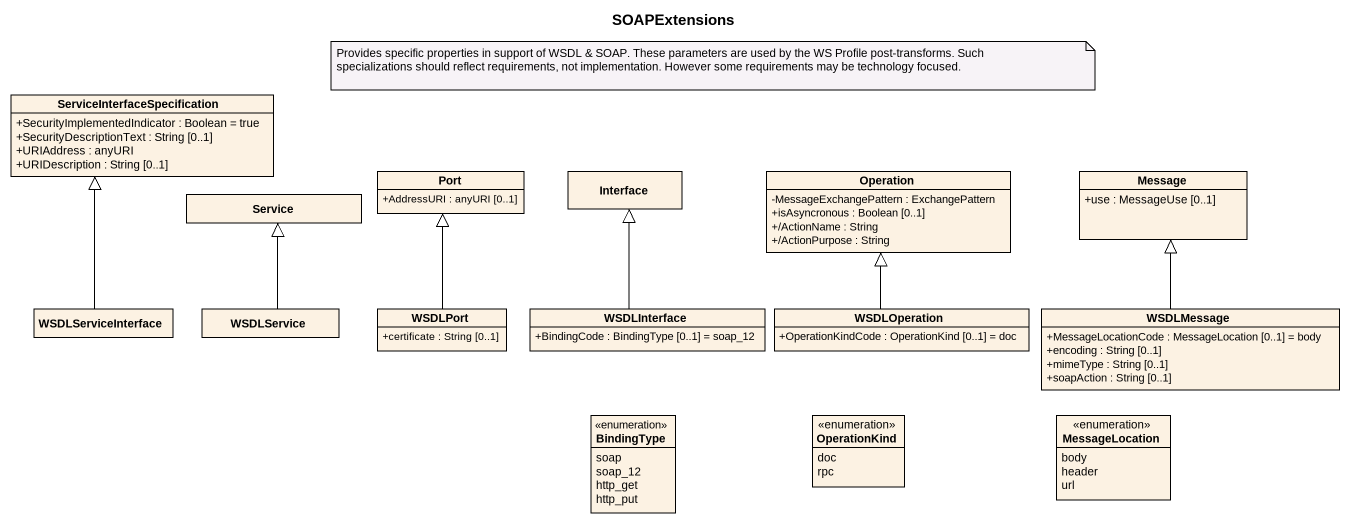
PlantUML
@startuml
title SOAPExtensions
hide circle
hide empty members
skinparam classAttributeIconSize 0
class "ServiceInterfaceSpecification" as ServiceInterfaceSpecificatio {
  +SecurityImplementedIndicator : Boolean = true
  +SecurityDescriptionText : String [0..1]
  +URIAddress : anyURI
  +URIDescription : String [0..1]
}
class "Port" as Port_ {
  +AddressURI : anyURI [0..1]
}
class "Interface" as Interface_
class Operation {
  -MessageExchangePattern : ExchangePattern
  +isAsyncronous : Boolean [0..1]
  +/ActionName : String
  +/ActionPurpose : String
}
class Message {
  +use : MessageUse [0..1]
}
class Service
class WSDLServiceInterface
class WSDLService
class WSDLPort {
  +certificate : String [0..1]
}
class WSDLInterface {
  +BindingCode : BindingType [0..1] = soap_12
}
class WSDLOperation {
  +OperationKindCode : OperationKind [0..1] = doc
}
class WSDLMessage {
  +MessageLocationCode : MessageLocation [0..1] = body
  +encoding : String [0..1]
  +mimeType : String [0..1]
  +soapAction : String [0..1]
}
enum BindingType {
  soap
  soap_12
  http_get
  http_put
}
enum OperationKind {
  doc
  rpc
}
enum MessageLocation {
  body
  header
  url
}
WSDLServiceInterface -up-|> ServiceInterfaceSpecificatio
WSDLService -up-|> Service
WSDLPort -up-|> Port_
WSDLInterface -up-|> Interface_
WSDLOperation -up-|> Operation
WSDLMessage -up-|> Message
note as N1
  Provides specific properties in support of WSDL & SOAP. These parameters are used by the WS Profile post-transforms. Such specializations should reflect requirements, not implementation. However some requirements may be technology focused.
end note
@enduml
